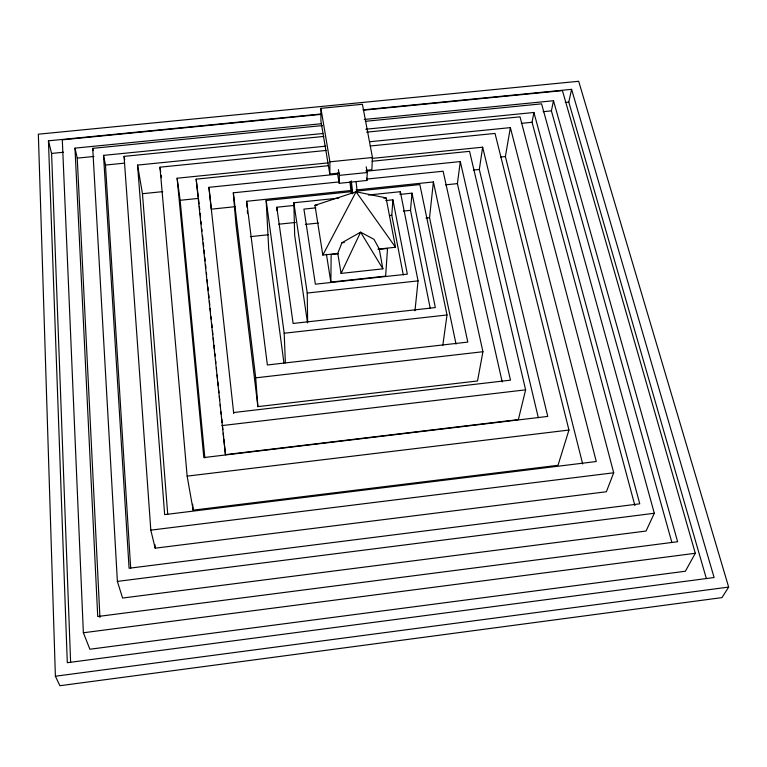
<?xml version="1.0" encoding="UTF-8"?>
<svg xmlns="http://www.w3.org/2000/svg" width="767" height="767" viewBox="0 0 767 767"><rect width="100%" height="100%" fill="white"/><g stroke="black" fill="none" stroke-linecap="round" stroke-linejoin="round"><path stroke-width="1.15" d="M366.022 170.332L371.861 169.737L372.455 157.494L362.417 104.283L320.922 108.348L320.913 120.86L329.81 174.042L339.148 173.083M329.81 174.042L329.915 161.818L320.922 108.348M379.301 249.333L387.517 248.45L385.628 276.11L330.855 282.093L331.162 254.51L338.209 253.752M366.204 166.794L367.259 172.517L366.914 180.466L339.225 183.313L339.369 175.375L338.381 169.632M403.279 274.96L391.803 215.306L392.886 199.813L385.772 200.561M400.163 194.032L400.345 191.702L368.39 195.019M430.268 308.487L410.498 210.35L412.013 193.159L400.153 194.387M414.976 310.75L418.053 280.875L400.345 191.702M456.039 344.115L429.539 217.694L433.393 181.952L356.07 189.957M502.212 381.947L457.41 183.62L460.296 161.578L366.185 171.214M442.808 345.342L447.008 314.969L419.846 184.569L356.703 191.108M538.329 417.756L479.317 169.459L482.654 147.187L372.091 158.414M582.671 463.949L505.386 156.554L510.371 127.619L369.819 141.742M366.837 179.066L443.125 171.223L482.932 351.717L477.525 380.969L257.885 406.625L236.035 225.153L233.321 192.805L339.417 181.894M634.903 505.606L532.049 122.269L533.918 112.481L365.811 129.23M671.825 542.288L551.396 110.86L553.486 100.736L364.229 119.479M706.34 578.519L568.788 102.116L571.597 89.336L363.05 109.854M372.081 161.252L469.557 151.329L525.625 389.837L518.358 419.597L225.45 454.649L196.16 179.152L328.103 165.73M370.26 145.989L495.022 133.42L568.951 430.047L558.012 465.291L193.15 510.151L187.148 476.134L159.958 167.187L326.301 150.418M366.626 132.154L519.997 116.833L613.696 472.788L606.361 491.752L155.174 548.184L150.811 530.141L124.072 156.372L323.818 136.43M341.948 242.736L337.768 253.321L341.075 273.397L382.886 268.843L379.214 248.863L373.97 239.314L360.605 232.171L341.948 242.736L344.316 242.487M365.37 121.32L541.588 103.842L654.309 513.267L646.044 531.042L122.586 598.039L117.389 581.405L92.721 148.347L322.504 125.567M341.075 273.397L360.605 232.171L382.886 268.843M338.065 253.436L322.821 255.075L356.061 191.779L386.069 197.896L395.513 247.252L377.93 249.15M363.568 110.199L562.422 90.631L695.314 553.275L685.391 571.233L89.892 649.237L83.363 632.765L62.3 139.843L320.702 114.417M728.65 587.081L721.968 597.618L59.912 685.717L55.387 676.226L38.35 134.196L578.682 81.283L728.65 587.081L55.387 676.226M322.821 255.075L314.969 205.307L356.061 191.779L395.513 247.252M83.363 632.765L695.314 553.275M117.389 581.405L654.309 513.267M150.811 530.141L613.696 472.788M187.148 476.134L568.951 430.047M233.695 412.541L510.477 380.154L460.296 161.578M221.903 425.599L525.625 389.837M257.885 406.625L255.708 377.843L482.932 351.717M285.382 362.916L284.183 333.242L447.008 314.969M307.644 322.696L307.231 293.052L418.053 280.875M278.728 224.213L295.343 222.468M403.375 211.098L410.498 210.35M305.343 224.424L318.372 223.044M389.435 215.556L391.803 215.306M250.368 236.648L268.162 234.769M425.982 218.068L429.539 217.694M247.06 207.205L246.638 201.29L351.315 190.456M283.943 362.973L268.738 249.409L266.159 200.494L351.938 191.606M235.047 206.697L211.261 209.17L208.931 187.321L337.595 174.147M445.522 184.847L457.41 183.62M307.49 322.706L294.672 235.268L293.838 202.766L338.803 198.097M276.954 210.657L276.81 207.234L294.595 205.383M314.969 205.307L317.337 205.067M383.701 198.145L386.069 197.896M315.774 207.867L303.914 209.103L315.371 284.193L407.335 274.135L392.886 199.813M329.915 161.818L372.455 157.494M482.654 147.187L547.743 416.414L203.83 457.563L177.129 178.222L328.113 162.882M325.745 146.171L137.552 165.087L142.461 193.706L162.69 191.635M500.63 157.043L505.386 156.554M339.369 175.375L367.259 172.517M177.129 178.222L180.13 200.292L198.011 198.442M473.364 170.073L479.317 169.459M322.897 133.506L103.526 155.375L105.472 165.049L124.542 163.141M521.32 123.343L532.049 122.269M571.597 89.336L714.106 577.532L67.295 662.698L48.436 140.812L321.344 113.957M553.486 100.736L677.625 541.723L97.725 616.515L74.974 148.127L321.373 123.727M48.436 140.812L51.59 153.429L63.508 152.25M565.212 102.471L568.788 102.116M74.974 148.127L77.237 158.127L93.919 156.468M543.065 111.694L551.396 110.86M533.918 112.481L639.764 503.823L129.077 568.251L103.526 155.375M510.371 127.619L596.275 461.523L164.665 514.619L137.552 165.087M433.393 181.952L467.803 342.092L267.376 364.977L246.638 201.29M92.721 148.347L93.2 150.658M412.013 193.159L435.34 307.577L293.109 323.463L276.81 207.234M366.482 178.107L366.914 180.466M124.072 156.372L124.685 159.747M337.461 173.026L339.225 183.313M326.416 254.27L330.855 282.093M159.958 167.187L160.658 171.866M161.185 175.375L161.54 177.714M293.838 202.766L307.231 293.052M266.159 200.494L284.183 333.242M233.321 192.805L255.708 377.843M356.032 181.539L357.412 193.255M351.276 180.849L352.791 193.735M350.663 181.856L352.053 193.658M349.925 181.731L351.315 193.552M196.16 179.152L198.25 196.812M198.528 199.171L199.084 203.878M199.362 206.237L199.775 209.765M208.931 187.321L233.734 413.595M200.197 213.303L200.57 216.869M201.069 221.625L201.318 224.002M201.807 228.758L202.057 231.135M202.555 235.891L202.929 239.457M203.303 243.024L203.677 246.59M204.051 250.157L204.425 253.724M204.799 257.29L205.172 260.857M205.546 264.423L205.92 267.99M206.419 272.745L206.659 275.123M207.157 279.878L207.531 283.445M207.905 287.011L208.279 290.578M208.653 294.144L209.027 297.711M209.401 301.278L209.775 304.844M210.148 308.411L210.522 311.977M211.021 316.733L211.27 319.11M211.769 323.866L212.133 327.432M212.507 330.999L212.881 334.565M213.255 338.132L213.629 341.698M214.003 345.265L214.376 348.832M214.875 353.587L215.124 355.965M215.623 360.72L215.872 363.098M216.371 367.853L216.62 370.231M217.109 374.986L217.483 378.553M217.857 382.119L218.231 385.686M218.729 390.441L218.978 392.819M219.352 396.386L219.726 399.952M220.225 404.717L220.474 407.095M220.973 411.85L221.222 414.228M221.721 418.983L222.094 422.55M222.459 426.116L222.833 429.683M223.207 433.25L223.581 436.816M223.83 439.194L225.45 454.649M180.13 200.292L204.866 457.947M192.613 504.207L193.15 510.151M142.461 193.706L167.724 514.274M154.915 544.608L155.174 548.184M247.319 210.752L247.492 213.121M105.472 165.049L130.678 568.203M77.237 158.127L99.931 617.464M51.59 153.429L70.622 662.515"/></g></svg>
